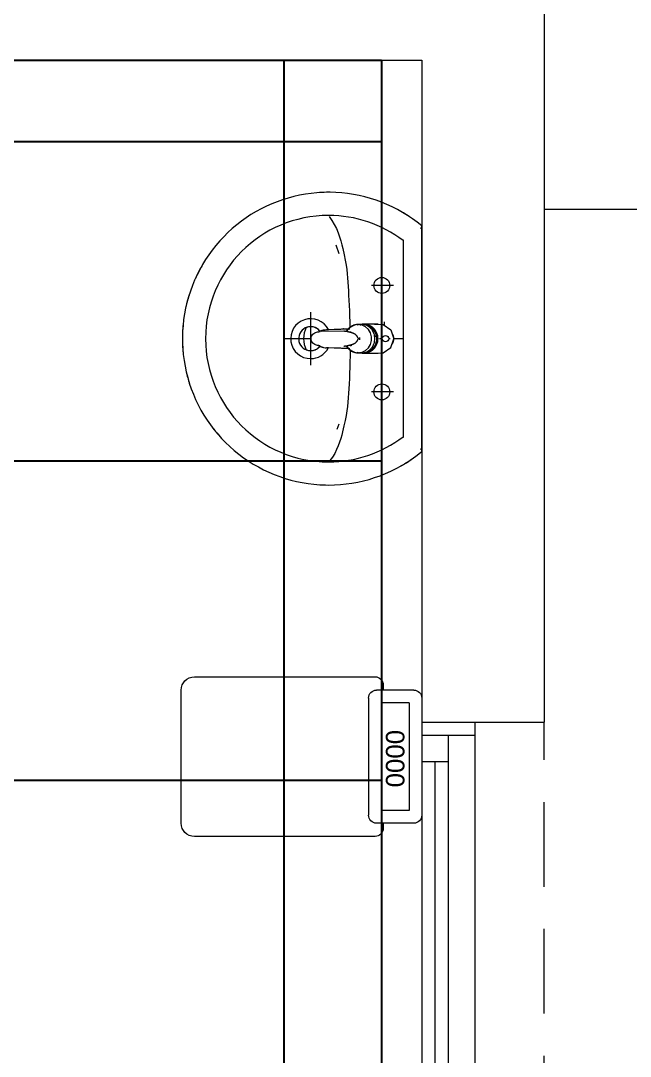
# Model space of a CAD drawing. Header units: inches. Extents: x -12418 to 57169, y -29325 to 19878.
# Drawn here: x 48064 to 49210, y -4719 to -2773 of the extents above; entities that cross this region are included whole.
import ezdxf

# ---------------------------------------------------------------- set-up
doc = ezdxf.new("R2010")
doc.units = ezdxf.units.IN
doc.header["$LTSCALE"] = 25
doc.header["$MEASUREMENT"] = 0
doc.linetypes.add('00-Ground Floor$0$HIDDEN', pattern=[9.525, 6.35, -3.175])
doc.layers.get('0').update_dxf_attribs({"color": 8})
for name, color, linetype, lineweight in [('00-Ground Floor$0$Aluminum', 251, 'Continuous', 5), ('00-Ground Floor$0$LOADING', 253, 'Continuous', 5), ('00-Ground Floor$0$P-SANR-FIXT', 6, 'Continuous', 18), ('00-Ground Floor$0$P-SANR-FIXT-1', 6, 'Continuous', 13), ('00-Ground Floor$0$Proj', 251, 'Continuous', 5), ('00-Ground Floor$0$Walls', 251, 'Continuous', 5)]:
    doc.layers.add(name, color=color, linetype=linetype, lineweight=lineweight)
doc.layers.add('00-Ground Floor$0$False Ceiling', color=251, linetype='Continuous')
doc.styles.add('00-Ground Floor$0$Standard', font='arial.ttf')

# ---------------------------------------------------------------- blocks, each defined once
blk = doc.blocks.new('00-Ground Floor$0$FP_138-161_A_00_GFL_-0_080_Einreichung_Grundrisse_100')
at = {"layer": '00-Ground Floor$0$P-SANR-FIXT'}
blk.add_line((-0.0044, -0.0019), (-0.0045, -0.0021), dxfattribs=at)
at = {"layer": '00-Ground Floor$0$P-SANR-FIXT', "flags": 128}
blk.add_lwpolyline([(-0.0057, -0.0037), (-0.0058, -0.0039), (-0.006, -0.004)], dxfattribs=at)
blk = doc.blocks.new('00-Ground Floor$0$FP_139-161_A_00_GFL_-0_080_Einreichung_Grundrisse_100')
at = {"layer": '00-Ground Floor$0$P-SANR-FIXT'}
blk.add_line((0.0045, -0.0022), (0.0044, -0.002), dxfattribs=at)
at = {"layer": '00-Ground Floor$0$P-SANR-FIXT', "flags": 128}
blk.add_lwpolyline([(0.006, -0.004), (0.0059, -0.0039), (0.0057, -0.0038)], dxfattribs=at)
blk = doc.blocks.new('00-Ground Floor$0$IS_Ceraplus_B8204_BIM_BG _1_ - B8204AA - CERAPLUS single lever basin mixer with pop-up waste-V137-161_A_00_GFL_-0_080_Einreichung_Grundrisse_100')
at = {"layer": '00-Ground Floor$0$P-SANR-FIXT-1'}
h = blk.add_hatch(dxfattribs=at)
h.set_pattern_fill('FP_26', color=256, style=0, pattern_type=2)
h.set_pattern_definition([(225, (0.009, 0), (0.010607, -0.010607), []), (315, (0.009, 0), (0.010607, 0.010607), [])])
h.paths.add_polyline_path([(0.0056, -0.002), (0.0058, -0.0024), (0.0058, -0.0021)])
h.paths.add_polyline_path([(0.007, -0.0039), (0.0088, -0.0045), (0.0084, -0.0043)])
at = {"layer": '00-Ground Floor$0$LOADING'}
for p, q in [((-0.028, 0), (-0.028, -0.0281)), ((0.028, -0.0281), (0.028, 0)), ((-0.0274, -0.0337), (-0.0271, -0.0392)), ((-0.0262, -0.0282), (-0.0263, -0.0287)), ((0.0263, -0.0287), (0.0262, -0.0282)), ((0.0262, -0.0293), (0.0263, -0.0287)), ((0.0271, -0.0392), (0.0274, -0.0337)), ((-0.0137, -0.0512), (-0.0129, -0.0517)), ((0.0124, -0.052), (0.0133, -0.0515)), ((0.0185, -0.0618), (0.019, -0.0539)), ((0.019, -0.0539), (0.0188, -0.0561)), ((0.014, -0.0647), (0.0133, -0.1077))]:
    blk.add_line(p, q, dxfattribs=at)
at = {"layer": '00-Ground Floor$0$LOADING', "flags": 128}
for points in [[(-0.0272, -0.0069), (-0.0266, 0.009), (-0.0165, 0.0236), (0, 0.0291)], [(0.0272, -0.0069), (0.0266, 0.009), (0.0165, 0.0236), (0, 0.0291)], [(-0.0176, -0.0568), (-0.0224, -0.0513), (-0.0254, -0.0448), (-0.0264, -0.0376), (-0.0253, -0.0305), (-0.0222, -0.024), (-0.0172, -0.0186), (-0.0109, -0.0147), (-0.0037, -0.0127), (0.0037, -0.0127), (0.0109, -0.0147), (0.0172, -0.0186), (0.0222, -0.024), (0.0253, -0.0305), (0.0264, -0.0376), (0.0254, -0.0448), (0.0224, -0.0513), (0.0176, -0.0568)], [(-0.0271, -0.0393), (-0.027, -0.0403), (-0.0269, -0.0414), (-0.0267, -0.0424), (-0.0265, -0.0434), (-0.0262, -0.0444), (-0.0259, -0.0454), (-0.0255, -0.0464), (-0.0252, -0.0474), (-0.0247, -0.0484), (-0.0243, -0.0493), (-0.0238, -0.0502), (-0.0232, -0.0511), (-0.0226, -0.052), (-0.022, -0.0529), (-0.0214, -0.0537), (-0.0207, -0.0545), (-0.0199, -0.0553), (-0.0192, -0.0561), (-0.0184, -0.0568), (-0.0176, -0.0575), (-0.0173, -0.0577)], [(-0.019, -0.0539), (-0.0185, -0.0615), (-0.0185, -0.0618)], [(-0.0162, -0.0579), (-0.0156, -0.058), (-0.0151, -0.0581), (-0.0146, -0.0583), (-0.0142, -0.0586), (-0.0139, -0.0588), (-0.0138, -0.0591)], [(0.0138, -0.0591), (0.0139, -0.0588), (0.0142, -0.0586), (0.0146, -0.0583), (0.0151, -0.0581), (0.0156, -0.058), (0.0162, -0.0579)], [(0.0171, -0.0578), (0.0174, -0.0575), (0.0176, -0.0568)], [(0.0173, -0.0577), (0.0181, -0.057), (0.0189, -0.0563), (0.0197, -0.0556), (0.0204, -0.0548), (0.0211, -0.054), (0.0218, -0.0532), (0.0224, -0.0523), (0.023, -0.0514), (0.0236, -0.0505), (0.0241, -0.0496), (0.0246, -0.0487), (0.025, -0.0477), (0.0254, -0.0467), (0.0258, -0.0458), (0.0261, -0.0448), (0.0264, -0.0437), (0.0266, -0.0427), (0.0268, -0.0417), (0.027, -0.0407), (0.0271, -0.0396), (0.0271, -0.0393)], [(-0.0181, -0.0728), (-0.0177, -0.083), (-0.0172, -0.0938)], [(-0.0138, -0.0591), (-0.0139, -0.0612), (-0.014, -0.0633)], [(0.014, -0.0633), (0.0139, -0.0612), (0.0138, -0.0591)], [(0.0172, -0.0938), (0.0177, -0.083), (0.0181, -0.0728)], [(0.0184, -0.0651), (0.0184, -0.0652), (0.0184, -0.0652), (0.0184, -0.0652), (0.0184, -0.0654), (0.0184, -0.0655)], [(-0.0129, -0.1142), (-0.0124, -0.1161), (-0.0118, -0.1179), (-0.0109, -0.1197), (-0.0098, -0.1214), (-0.0084, -0.123), (-0.0067, -0.1244), (-0.0047, -0.1255), (-0.0025, -0.1263), (0, -0.1266)], [(0, -0.1266), (0.0025, -0.1263), (0.0047, -0.1255), (0.0067, -0.1244), (0.0084, -0.123), (0.0098, -0.1214), (0.0109, -0.1197), (0.0118, -0.1179), (0.0124, -0.1161), (0.0129, -0.1142)]]:
    blk.add_lwpolyline(points, dxfattribs=at)
at = {"layer": '00-Ground Floor$0$LOADING'}
for centre, radius, start, end in [((0, 0.0135), 0.00603, 0, 180), ((0, 0.0135), 0.00603, 180, 0), ((-0.009, 0), 0.005, 300, 315), ((0.009, 0), 0.005, 225, 240)]:
    blk.add_arc(centre, radius, start, end, dxfattribs=at)
for centre, major_axis, start_param, end_param in [((0, -0.0281), (-0.028, 0), 4.712389, 6.47291), ((0, -0.0287), (0.0267, 0), 1.570796, 3.036556), ((0, -0.0287), (0.0263, 0), 2.625648, 2.791756), ((0, -0.0287), (-0.0263, 0), 4.712389, 5.759587), ((0, -0.0281), (0.028, 0), 6.093357, 7.853982), ((0, -0.0287), (0.0267, 0), 0.105099, 1.570796), ((0, -0.0287), (0.0262, 0), 0.523599, 1.570796), ((0, -0.0287), (0.0262, 0), 0.349919, 0.515945), ((0, -0.0321), (0.0275, 0), 3.141823, 3.202701), ((0, -0.0321), (0.0275, 0), 3.239313, 3.439417), ((0, -0.0281), (0.028, 0), 3.371221, 3.483334), ((0, -0.0287), (0.0267, 0), 6.059374, 6.108652), ((0, -0.0321), (0.0275, 0), 5.985527, 6.185455), ((0, -0.0281), (0.028, 0), 5.94107, 6.05344), ((0, -0.0321), (0.0275, 0), 6.222066, 6.282955), ((0, -0.0312), (0.0248, 0), 4.111947, 4.191073), ((0, -0.0281), (0.028, 0), 4.202431, 4.259552), ((0, -0.0287), (0.0263, 0), 4.169225, 4.2325), ((0, -0.0281), (0.028, 0), 5.172057, 5.222265)]:
    blk.add_ellipse(centre, major_axis=major_axis, ratio=0.961262, start_param=start_param, end_param=end_param, dxfattribs=at)
for points, knots in [([(-0.0215, -0.0162), (-0.0216, -0.0163), (-0.0219, -0.0167), (-0.0227, -0.0177), (-0.0238, -0.0192), (-0.0249, -0.0211), (-0.0258, -0.0231), (-0.0266, -0.0253), (-0.0273, -0.0282), (-0.0275, -0.0305), (-0.0275, -0.0321)], [0.7859035, 0.7859035, 0.7859035, 0.7859035, 0.7916667, 0.8055556, 0.8333333, 0.8611111, 0.8888889, 0.9166667, 0.9444444, 1, 1, 1, 1]), ([(0.021, -0.0157), (0.0208, -0.0154), (0.0203, -0.0149), (0.0192, -0.0139), (0.0177, -0.0127), (0.0161, -0.0117), (0.0148, -0.0109), (0.0138, -0.0104), (0.0127, -0.0099), (0.0113, -0.0093), (0.0087, -0.0084), (0.0048, -0.0075), (0, -0.0071), (-0.0048, -0.0075), (-0.0087, -0.0084), (-0.0113, -0.0093), (-0.0127, -0.0099), (-0.0138, -0.0104), (-0.0148, -0.0109), (-0.0161, -0.0117), (-0.0177, -0.0127), (-0.0191, -0.0139), (-0.0202, -0.0149), (-0.0208, -0.0154), (-0.021, -0.0157)], [0.2222222, 0.2222222, 0.2222222, 0.2222222, 0.2361111, 0.25, 0.2777778, 0.3055556, 0.3194444, 0.3333333, 0.3472222, 0.3611111, 0.3888889, 0.4444444, 0.5, 0.5555556, 0.6111111, 0.6388889, 0.6527778, 0.6666667, 0.6805556, 0.6944444, 0.7222222, 0.75, 0.7638889, 0.7777778, 0.7777778, 0.7777778, 0.7777778]), ([(0.0275, -0.0321), (0.0275, -0.0305), (0.0273, -0.0282), (0.0266, -0.0253), (0.0258, -0.0231), (0.0249, -0.0211), (0.0238, -0.0192), (0.0227, -0.0177), (0.0219, -0.0167), (0.0216, -0.0163), (0.0215, -0.0162)], [0, 0, 0, 0, 0.0555556, 0.0833333, 0.1111111, 0.1388889, 0.1666667, 0.1944444, 0.2083333, 0.2142181, 0.2142181, 0.2142181, 0.2142181]), ([(0, -0.0378), (-0.0005, -0.038), (-0.0012, -0.0384), (-0.0021, -0.0389), (-0.0028, -0.0393), (-0.0035, -0.0397), (-0.0042, -0.04), (-0.0049, -0.0405), (-0.0055, -0.0409), (-0.0061, -0.0414), (-0.0067, -0.0419), (-0.0072, -0.0424), (-0.0078, -0.0429), (-0.0083, -0.0435), (-0.0088, -0.0441), (-0.0092, -0.0446), (-0.0096, -0.0452), (-0.01, -0.0459), (-0.0103, -0.0466), (-0.0105, -0.0472), (-0.0107, -0.0477), (-0.0108, -0.0481), (-0.0109, -0.0484), (-0.0111, -0.0489), (-0.0114, -0.0497), (-0.0118, -0.0509), (-0.0122, -0.0521), (-0.0124, -0.053), (-0.0126, -0.0537), (-0.0128, -0.0544), (-0.0129, -0.0552), (-0.0131, -0.0559), (-0.0132, -0.0566), (-0.0134, -0.0572), (-0.0136, -0.0581), (-0.0137, -0.0587), (-0.0138, -0.0591)], [0, 0, 0, 0, 0.055556, 0.083333, 0.111111, 0.138889, 0.166667, 0.194444, 0.222222, 0.25, 0.277778, 0.305556, 0.333333, 0.361111, 0.388889, 0.416667, 0.444444, 0.472222, 0.5, 0.527778, 0.541667, 0.555556, 0.569444, 0.583333, 0.611111, 0.666667, 0.722222, 0.75, 0.777778, 0.805556, 0.833333, 0.861111, 0.888889, 0.916667, 0.944444, 1, 1, 1, 1]), ([(0, -0.0357), (-0.0006, -0.0357), (-0.0013, -0.0357), (-0.002, -0.0357), (-0.0022, -0.0357)], [0, 0, 0, 0, 0.1, 0.1298359, 0.1298359, 0.1298359, 0.1298359]), ([(0.0022, -0.0357), (0.002, -0.0357), (0.0013, -0.0357), (0.0006, -0.0357), (0, -0.0357)], [0.8701578, 0.8701578, 0.8701578, 0.8701578, 0.9, 1, 1, 1, 1]), ([(0.0138, -0.0591), (0.0137, -0.0587), (0.0136, -0.0581), (0.0134, -0.0572), (0.0132, -0.0566), (0.0131, -0.0559), (0.0129, -0.0552), (0.0128, -0.0544), (0.0126, -0.0537), (0.0124, -0.053), (0.0122, -0.0521), (0.0118, -0.0509), (0.0114, -0.0497), (0.0111, -0.0489), (0.0109, -0.0484), (0.0108, -0.0481), (0.0107, -0.0477), (0.0105, -0.0472), (0.0103, -0.0466), (0.01, -0.0459), (0.0096, -0.0452), (0.0092, -0.0446), (0.0088, -0.0441), (0.0083, -0.0435), (0.0078, -0.0429), (0.0072, -0.0424), (0.0067, -0.0419), (0.0061, -0.0414), (0.0055, -0.0409), (0.0049, -0.0405), (0.0042, -0.04), (0.0035, -0.0397), (0.0028, -0.0393), (0.0021, -0.0389), (0.0012, -0.0384), (0.0005, -0.038), (0, -0.0378)], [0, 0, 0, 0, 0.055556, 0.083333, 0.111111, 0.138889, 0.166667, 0.194444, 0.222222, 0.25, 0.277778, 0.333333, 0.388889, 0.416667, 0.430556, 0.444444, 0.458333, 0.472222, 0.5, 0.527778, 0.555556, 0.583333, 0.611111, 0.638889, 0.666667, 0.694444, 0.722222, 0.75, 0.777778, 0.805556, 0.833333, 0.861111, 0.888889, 0.916667, 0.944444, 1, 1, 1, 1]), ([(-0.0188, -0.0538), (-0.0188, -0.0547), (-0.0186, -0.0582), (-0.0185, -0.0619), (-0.0184, -0.0646)], [0.6724021, 0.6724021, 0.6724021, 0.6724021, 0.75, 1, 1, 1, 1]), ([(-0.0162, -0.0579), (-0.0162, -0.0578), (-0.0163, -0.0578), (-0.0165, -0.0577), (-0.0166, -0.0575), (-0.0167, -0.0574), (-0.0169, -0.0573), (-0.017, -0.0572), (-0.0172, -0.0571), (-0.0173, -0.057), (-0.0175, -0.0569), (-0.0176, -0.0568)], [0, 0, 0, 0, 0.1, 0.2, 0.3, 0.4, 0.5, 0.6, 0.7, 0.8, 1, 1, 1, 1]), ([(-0.0148, -0.0587), (-0.015, -0.0586), (-0.0159, -0.0583), (-0.0167, -0.058), (-0.0172, -0.0578)], [0.8, 0.8, 0.8, 0.8, 0.85, 1, 1, 1, 1]), ([(0.0141, -0.0613), (0.0141, -0.0611), (0.0143, -0.0608), (0.0145, -0.0604), (0.0148, -0.06), (0.0151, -0.0596), (0.0153, -0.0594), (0.0155, -0.0592), (0.0156, -0.059), (0.0158, -0.0588), (0.016, -0.0587), (0.0163, -0.0585), (0.0165, -0.0583), (0.0166, -0.0582)], [0.3333333, 0.3333333, 0.3333333, 0.3333333, 0.4166667, 0.5, 0.5833333, 0.6666667, 0.7083333, 0.75, 0.7916667, 0.8333333, 0.875, 0.9166667, 1, 1, 1, 1]), ([(0.0176, -0.0568), (0.0175, -0.0569), (0.0173, -0.057), (0.0172, -0.0571), (0.017, -0.0572), (0.0169, -0.0573), (0.0167, -0.0574), (0.0166, -0.0575), (0.0165, -0.0577), (0.0163, -0.0578), (0.0162, -0.0578), (0.0162, -0.0579)], [0, 0, 0, 0, 0.2, 0.3, 0.4, 0.5, 0.6, 0.7, 0.8, 0.9, 1, 1, 1, 1]), ([(0.0184, -0.0646), (0.0185, -0.0619), (0.0186, -0.0582), (0.0188, -0.0547), (0.0188, -0.0538)], [0, 0, 0, 0, 0.25, 0.3275586, 0.3275586, 0.3275586, 0.3275586]), ([(-0.0131, -0.1116), (-0.0132, -0.1115), (-0.0135, -0.1109), (-0.0141, -0.1099), (-0.0147, -0.1086), (-0.0153, -0.1072), (-0.0159, -0.1053), (-0.0167, -0.1021), (-0.0171, -0.0992), (-0.0171, -0.0973)], [0.4856715, 0.4856715, 0.4856715, 0.4856715, 0.5, 0.55, 0.6, 0.65, 0.7, 0.8, 1, 1, 1, 1]), ([(0.0131, -0.1116), (0.0133, -0.1113), (0.0137, -0.1106), (0.0142, -0.1096), (0.0147, -0.1084), (0.0153, -0.1072), (0.0159, -0.1053), (0.0167, -0.1021), (0.0171, -0.0992), (0.0171, -0.0973)], [-0.5143371, -0.5143371, -0.5143371, -0.5143371, -0.475, -0.4375, -0.4, -0.35, -0.3, -0.2, 0, 0, 0, 0]), ([(-0.0132, -0.1091), (-0.0132, -0.1096), (-0.0132, -0.1103), (-0.0132, -0.1111), (-0.0132, -0.1115), (-0.0132, -0.1118), (-0.0131, -0.1122), (-0.0131, -0.1125), (-0.0131, -0.1128), (-0.0131, -0.1131), (-0.013, -0.1134), (-0.013, -0.1138), (-0.0129, -0.1141), (-0.0129, -0.1142)], [0.2, 0.2, 0.2, 0.2, 0.4, 0.5, 0.55, 0.6, 0.65, 0.7, 0.75, 0.8, 0.85, 0.9, 1, 1, 1, 1]), ([(0.0129, -0.1142), (0.0129, -0.1141), (0.013, -0.1138), (0.013, -0.1134), (0.0131, -0.1131), (0.0131, -0.1128), (0.0131, -0.1125), (0.0131, -0.1122), (0.0132, -0.1118), (0.0132, -0.1115), (0.0132, -0.1111), (0.0132, -0.1103), (0.0132, -0.1096), (0.0132, -0.1091)], [0, 0, 0, 0, 0.1, 0.15, 0.2, 0.25, 0.3, 0.35, 0.4, 0.45, 0.5, 0.6, 0.8, 0.8, 0.8, 0.8])]:
    blk.add_open_spline(points, degree=3, knots=knots, dxfattribs=at)
for points in [[(-0.0172, -0.0578), (-0.0171, -0.0578), (-0.0169, -0.058), (-0.0167, -0.0581), (-0.0166, -0.0582)], [(-0.0162, -0.0579), (-0.0162, -0.0579), (-0.0164, -0.0581), (-0.0165, -0.0582), (-0.0166, -0.0583), (-0.0166, -0.0582), (-0.0166, -0.0582)], [(-0.0166, -0.0582), (-0.0163, -0.0585), (-0.0156, -0.059), (-0.0148, -0.0599), (-0.0142, -0.0609), (-0.0139, -0.0617), (-0.0138, -0.0621)], [(0.0172, -0.0578), (0.0168, -0.0579), (0.0158, -0.0583), (0.0147, -0.0587), (0.0141, -0.059)], [(0.0166, -0.0582), (0.0166, -0.0582), (0.0166, -0.0583), (0.0165, -0.0582), (0.0164, -0.0581), (0.0162, -0.0579), (0.0162, -0.0579)], [(0.0166, -0.0582), (0.0167, -0.0582), (0.0168, -0.0581), (0.0169, -0.058), (0.0169, -0.058)], [(0.0169, -0.058), (0.017, -0.0579), (0.0171, -0.0579), (0.0171, -0.0578)], [(-0.0184, -0.0646), (-0.0183, -0.0659), (-0.0182, -0.0684), (-0.0181, -0.0709), (-0.0181, -0.0721)], [(-0.014, -0.0633), (-0.014, -0.0633), (-0.014, -0.0633), (-0.014, -0.0633)], [(-0.014, -0.0646), (-0.014, -0.0644), (-0.014, -0.064), (-0.014, -0.0635), (-0.014, -0.0633)], [(0.014, -0.0633), (0.014, -0.0633), (0.014, -0.0633), (0.014, -0.0633)], [(0.014, -0.0633), (0.014, -0.0635), (0.014, -0.064), (0.014, -0.0644), (0.014, -0.0647)], [(0.0181, -0.0721), (0.0181, -0.0709), (0.0182, -0.0684), (0.0183, -0.0659), (0.0184, -0.0646)], [(-0.0172, -0.0938), (-0.0172, -0.0944), (-0.0172, -0.0956), (-0.0171, -0.0967), (-0.0171, -0.0973)], [(0.0171, -0.0973), (0.0171, -0.0967), (0.0172, -0.0956), (0.0172, -0.0944), (0.0172, -0.0938)]]:
    blk.add_open_spline(points, degree=3, dxfattribs=at)
for name in ['00-Ground Floor$0$FP_138-161_A_00_GFL_-0_080_Einreichung_Grundrisse_100', '00-Ground Floor$0$FP_139-161_A_00_GFL_-0_080_Einreichung_Grundrisse_100']:
    blk.add_blockref(name, (0, 0), dxfattribs=at)
blk = doc.blocks.new('00-Ground Floor$0$_100_WB_KER_REN_55x45x18 - _100_WB_KER_REN_55x45x18-V63-161_A_00_GFL_-0_080_Einreichung_Grundrisse_100')
at = {"layer": '00-Ground Floor$0$LOADING'}
for p, q in [((-0.2075, 0.225), (-0.2075, 0.2227)), ((0.2074, 0.225), (-0.2074, 0.225)), ((0.2075, 0.2227), (0.2075, 0.225)), ((-0.1855, 0.1899), (0.1855, 0.1899)), ((0, 0.1899), (0, 0.1724)), ((-0.1, 0.172), (-0.1, 0.1303)), ((0, 0.1656), (0, 0.1628)), ((0.1, 0.172), (0.1, 0.1303)), ((-0.0744, 0.15), (-0.1234, 0.15)), ((-0.0259, 0.155), (-0.0315, 0.155)), ((0, 0.1509), (0, 0.1454)), ((0, 0.1422), (0, 0.1399)), ((0.026, 0.155), (0.0248, 0.155)), ((0.0744, 0.15), (0.1234, 0.15)), ((-0.1763, 0.0637), (-0.1598, 0.0692)), ((0.1605, 0.0691), (0.1707, 0.0656)), ((-0.05, 0.0161), (0.05, 0.0161)), ((0, 0.0168), (0, -0.0348))]:
    blk.add_line(p, q, dxfattribs=at)
at = {"layer": '00-Ground Floor$0$LOADING', "flags": 128}
for points in [[(-0.2121, 0.225), (-0.219, 0.2164), (-0.2254, 0.2075), (-0.2316, 0.1983), (-0.2373, 0.189), (-0.2427, 0.1794), (-0.2476, 0.1696), (-0.2522, 0.1596), (-0.2564, 0.1494), (-0.2602, 0.1391), (-0.2635, 0.1286), (-0.2665, 0.118), (-0.269, 0.1073), (-0.271, 0.0965), (-0.2727, 0.0856), (-0.2739, 0.0747), (-0.2747, 0.0637), (-0.275, 0.0527), (-0.275, 0.05)], [(0.275, 0.05), (0.2748, 0.061), (0.2741, 0.072), (0.273, 0.0829), (0.2715, 0.0938), (0.2695, 0.1046), (0.2671, 0.1154), (0.2643, 0.126), (0.261, 0.1365), (0.2574, 0.1469), (0.2533, 0.1571), (0.2488, 0.1671), (0.2439, 0.177), (0.2387, 0.1866), (0.233, 0.1961), (0.227, 0.2053), (0.2206, 0.2142), (0.2138, 0.2229), (0.2121, 0.225)], [(-0.275, 0.05), (-0.2748, 0.039), (-0.2741, 0.028), (-0.273, 0.0171), (-0.2715, 0.0062), (-0.2695, -0.0046), (-0.2671, -0.0154), (-0.2643, -0.026), (-0.261, -0.0365), (-0.2574, -0.0469), (-0.2533, -0.0571), (-0.2488, -0.0671), (-0.2439, -0.077), (-0.2387, -0.0866), (-0.233, -0.0961), (-0.227, -0.1053), (-0.2206, -0.1142), (-0.2138, -0.1229), (-0.2067, -0.1313), (-0.1993, -0.1395), (-0.1916, -0.1473), (-0.1836, -0.1548), (-0.1752, -0.162), (-0.1666, -0.1688), (-0.1577, -0.1753), (-0.1486, -0.1814), (-0.1392, -0.1872), (-0.1296, -0.1925), (-0.1198, -0.1975), (-0.1098, -0.2021), (-0.0996, -0.2063), (-0.0893, -0.2101), (-0.0788, -0.2135), (-0.0682, -0.2164), (-0.0575, -0.2189), (-0.0467, -0.221), (-0.0359, -0.2227), (-0.0249, -0.2239), (-0.014, -0.2246), (-0.003, -0.225), (0.008, -0.2249), (0.019, -0.2243), (0.03, -0.2234), (0.0409, -0.2219), (0.0517, -0.2201), (0.0625, -0.2178), (0.0731, -0.2151), (0.0837, -0.212), (0.0941, -0.2084), (0.1043, -0.2044), (0.1144, -0.2001), (0.1243, -0.1953), (0.1341, -0.1901), (0.1436, -0.1846), (0.1528, -0.1786), (0.1618, -0.1723), (0.1706, -0.1657), (0.1791, -0.1587), (0.1873, -0.1514), (0.1952, -0.1437), (0.2028, -0.1358), (0.21, -0.1275), (0.217, -0.119), (0.2236, -0.1101), (0.2298, -0.1011), (0.2356, -0.0918), (0.2411, -0.0822), (0.2462, -0.0725), (0.2509, -0.0625), (0.2552, -0.0524), (0.2591, -0.0421), (0.2626, -0.0317), (0.2656, -0.0211), (0.2683, -0.0104), (0.2705, 0.0003), (0.2722, 0.0112), (0.2736, 0.0221), (0.2745, 0.0331), (0.2749, 0.0441), (0.275, 0.05)]]:
    blk.add_lwpolyline(points, dxfattribs=at)
at = {"layer": '00-Ground Floor$0$LOADING'}
for centre in [(-0.1, 0.15), (0.1, 0.15)]:
    blk.add_circle(centre, 0.015, dxfattribs=at)
for centre, radius, start, end in [((0, 0.05), 0.275, 140.4788, 141.2381), ((0, 0.05), 0.275, 38.7619, 39.5212), ((0, 0.05), 0.275, 145.9324, 150.3591), ((0, 0.05), 0.275, 29.6409, 34.0676), ((0, 0.05), 0.2315, 142.8209, 180), ((0, 0.05), 0.2315, 0, 37.1791), ((0, 0.155), 0.0175, 54.0899, 125.9101), ((0, 0.155), 0.0175, 68.869, 83.8798), ((0, 0.155), 0.0175, 251.9463, 258.2346), ((0, 0.05), 0.275, 180, 183.6225), ((0, 0.05), 0.2315, 180, 0), ((0, 0.0161), 0.0375, 117.1305, 0), ((0, 0.0161), 0.0375, 0, 61.4146), ((0, 0.0161), 0.0225, 129.5025, 0), ((0, 0.0161), 0.0225, 156.725, 162.0134), ((0, 0.0161), 0.0225, 138.0808, 143.3939), ((0, 0.0161), 0.0225, 0, 51.4286), ((0, 0.0161), 0.0225, 36.616, 41.9265), ((0, 0.0161), 0.0225, 17.9887, 23.276), ((0, 0.0161), 0.0225, 180, 193.3417), ((0, 0.0161), 0.0225, 197.0466, 201.508), ((0, 0.05), 0.047, 243.4433, 296.5567), ((0, 0.0161), 0.0225, 338.492, 342.9534), ((0, 0.0161), 0.0225, 346.6583, 0), ((0, 0.05), 0.275, 307.6689, 312), ((0, 0.05), 0.275, 240, 245.6589), ((0, 0.05), 0.275, 252, 257.5535), ((0, 0.05), 0.275, 282.9241, 288), ((0, 0.05), 0.275, 264, 276)]:
    blk.add_arc(centre, radius, start, end, dxfattribs=at)
for points, knots in [([(-0.2074, 0.225), (-0.2078, 0.225), (-0.2086, 0.225), (-0.2095, 0.225), (-0.2102, 0.225), (-0.2106, 0.225), (-0.2109, 0.225), (-0.2111, 0.225), (-0.2114, 0.225), (-0.2116, 0.225), (-0.2118, 0.225), (-0.2119, 0.225), (-0.2119, 0.225)], [-1, -1, -1, -1, -0.8333333, -0.6666667, -0.5833333, -0.5, -0.4583333, -0.4166667, -0.3333333, -0.2916667, -0.25, -0.1666667, -0.1666667, -0.1666667, -0.1666667]), ([(0.2119, 0.225), (0.2119, 0.225), (0.2118, 0.225), (0.2116, 0.225), (0.2114, 0.225), (0.2111, 0.225), (0.2109, 0.225), (0.2106, 0.225), (0.2102, 0.225), (0.2095, 0.225), (0.2086, 0.225), (0.2078, 0.225), (0.2074, 0.225)], [-0.8333333, -0.8333333, -0.8333333, -0.8333333, -0.75, -0.7083333, -0.6666667, -0.5833333, -0.5416667, -0.5, -0.4166667, -0.3333333, -0.1666667, 0, 0, 0, 0]), ([(-0.0037, 0.1721), (-0.0046, 0.1719), (-0.0064, 0.1714), (-0.0081, 0.1705), (-0.009, 0.17)], [0.5653198, 0.5653198, 0.5653198, 0.5653198, 0.6111111, 0.6666667, 0.6666667, 0.6666667, 0.6666667]), ([(0.009, 0.17), (0.0086, 0.1703), (0.0077, 0.1708), (0.0059, 0.1715), (0.0046, 0.1719), (0.0037, 0.1721)], [0.3333333, 0.3333333, 0.3333333, 0.3333333, 0.3611111, 0.3888889, 0.4346482, 0.4346482, 0.4346482, 0.4346482]), ([(-0.2294, 0.0509), (-0.2103, 0.066), (-0.1431, 0.0839), (-0.1084, 0.0863), (-0.0496, 0.0893), (-0.0206, 0.0899)], [0.0392191, 0.0392191, 0.0392191, 0.0392191, 0.1715289, 0.4228457, 0.6475389, 0.6475389, 0.6475389, 0.6475389]), ([(0.0209, 0.0903), (0.0512, 0.0901), (0.1113, 0.0879), (0.1514, 0.0828), (0.2115, 0.0665), (0.2292, 0.052)], [0.7533082, 0.7533082, 0.7533082, 0.7533082, 0.9865548, 1.235629, 1.3638988, 1.3638988, 1.3638988, 1.3638988]), ([(-0.0141, 0.0337), (-0.0162, 0.0319), (-0.0207, 0.0267), (-0.0225, 0.02), (-0.0225, 0.0161)], [0.7144203, 0.7144203, 0.7144203, 0.7144203, 0.8333333, 1, 1, 1, 1]), ([(0.0225, 0.0161), (0.0225, 0.0187), (0.0216, 0.0239), (0.0182, 0.0298), (0.0152, 0.0327), (0.0141, 0.0337)], [0, 0, 0, 0, 0.1111111, 0.2222222, 0.285568, 0.285568, 0.285568, 0.285568])]:
    blk.add_open_spline(points, degree=3, knots=knots, dxfattribs=at)
for points in [[(-0.2075, 0.2227), (-0.2075, 0.2231), (-0.2075, 0.2235), (-0.2075, 0.2239)], [(0.2075, 0.2239), (0.2075, 0.2235), (0.2075, 0.2231), (0.2075, 0.2227)], [(-0.1852, 0.1899), (-0.1853, 0.1899), (-0.1854, 0.1899), (-0.1855, 0.1899)], [(0.1855, 0.1899), (0.1854, 0.1899), (0.1853, 0.1899), (0.1852, 0.1899)], [(-0.0009, 0.1725), (-0.0013, 0.1725), (-0.0018, 0.1724), (-0.0022, 0.1724)], [(0.0022, 0.1724), (0.0018, 0.1724), (0.0013, 0.1725), (0.0009, 0.1725)], [(-0.0225, 0.0161), (-0.0225, 0.0147), (-0.0222, 0.012), (-0.0215, 0.0093), (-0.021, 0.008)], [(0.021, 0.008), (0.0215, 0.0093), (0.0222, 0.012), (0.0225, 0.0147), (0.0225, 0.0161)]]:
    blk.add_open_spline(points, degree=3, dxfattribs=at)
at = {"layer": '00-Ground Floor$0$LOADING', "xscale": -1, "rotation": 5.088887490341627e-12}
blk.add_blockref('00-Ground Floor$0$IS_Ceraplus_B8204_BIM_BG _1_ - B8204AA - CERAPLUS single lever basin mixer with pop-up waste-V137-161_A_00_GFL_-0_080_Einreichung_Grundrisse_100', (0, 0.1434), dxfattribs=at)
blk = doc.blocks.new('00-Ground Floor$0$HF13461A-P')
at = {"layer": '00-Ground Floor$0$LOADING'}
for p, q in [((0.2579, 0.4503), (0.0379, 0.4503)), ((0.0229, 0.4353), (0.0229, 0.3653)), ((0.2729, 0.4353), (0.2729, 0.3653)), ((0.2493, 0.4266), (0.0466, 0.4266)), ((0.0466, 0.4266), (0.0466, 0.3739)), ((0.2493, 0.4266), (0.2493, 0.3739)), ((0.0229, 0.3778), (0.0129, 0.3778)), ((0.2493, 0.3739), (0.0466, 0.3739)), ((0.2829, 0.3778), (0.2729, 0.3778)), ((-0.0021, 0.3628), (-0.0021, 0.0228)), ((0.2579, 0.3503), (0.0379, 0.3503)), ((0.2979, 0.0228), (0.2979, 0.3628)), ((0.0229, -0.0022), (0.2729, -0.0022))]:
    blk.add_line(p, q, dxfattribs=at)
for centre, radius, start, end in [((0.0379, 0.4353), 0.015, 90, 180), ((0.2579, 0.4353), 0.015, 0, 90), ((0.0129, 0.3628), 0.015, 90, 180), ((0.2829, 0.3628), 0.015, 0, 90), ((0.0379, 0.3653), 0.015, 180, 270), ((0.2579, 0.3653), 0.015, 270, 0), ((0.0229, 0.0228), 0.025, 180, 270), ((0.2729, 0.0228), 0.025, 270, 0)]:
    blk.add_arc(centre, radius, start, end, dxfattribs=at)
at = {"layer": '00-Ground Floor$0$LOADING', "style": '00-Ground Floor$0$Standard'}
blk.add_text('0000', height=0.03477, dxfattribs=at).set_placement((0.0901, 0.3829))
blk = doc.blocks.new('00-Ground Floor$0$A$Ce9e1c4c3')
at = {"layer": '00-Ground Floor$0$False Ceiling', "color": 254}
for p, q in [((-54641.5, -2847.4, 0), (-51257.6, -2847.4, 0)), ((-51257.6, -2847.4, 0), (-51257.6, -6847.4, 0))]:
    blk.add_line(p, q, dxfattribs=at)
at = {"layer": '00-Ground Floor$0$False Ceiling', "color": 254, "linetype": 'Continuous'}
for p, q in [((-51440.6, -6847.4), (-51440.6, -2847.4)), ((-54641.5, -3000), (-51257.6, -3000)), ((-54641.5, -3600), (-51257.6, -3600)), ((-54641.5, -4200), (-51257.6, -4200))]:
    blk.add_line(p, q, dxfattribs=at)
blk = doc.blocks.new('00-Ground Floor')
at = {"layer": '00-Ground Floor$0$Aluminum'}
for p, q in [((48817.9, -4090.8, 0), (48817.9, -5590.8, 0)), ((48917.9, -4090.8, 0), (48917.9, -5590.8, 0)), ((48917.9, -4115.8, 0), (48817.9, -4115.8, 0)), ((48867.9, -4115.8, 0), (48867.9, -5565.8, 0)), ((48867.9, -4165.8, 0), (48817.9, -4165.8, 0)), ((48842.9, -5515.8, 0), (48842.9, -4165.8, 0))]:
    blk.add_line(p, q, dxfattribs=at)
at = {"layer": '00-Ground Floor$0$Proj', "linetype": '00-Ground Floor$0$HIDDEN'}
blk.add_line((49047.9, -5590.8, 0), (49047.9, -4090.8, 0), dxfattribs=at)
at = {"layer": '00-Ground Floor$0$Proj', "elevation": 0}
blk.add_lwpolyline([(49047.9, -3127.4), (52147.9, -3127.4), (52147.9, -947.4)], dxfattribs=at)
at = {"layer": '00-Ground Floor$0$Walls'}
for p, q in [((49047.9, -2747.4, 0), (49047.9, -4090.8, 0)), ((45282.9, -2847.4, 0), (48817.9, -2847.4, 0)), ((48817.9, -2847.4, 0), (48817.9, -4090.8, 0)), ((48817.9, -4090.8, 0), (49047.9, -4090.8, 0))]:
    blk.add_line(p, q, dxfattribs=at)
at = {"layer": '00-Ground Floor$0$False Ceiling', "color": 254}
blk.add_blockref('00-Ground Floor$0$A$Ce9e1c4c3', (100000, 0), dxfattribs=at)
at = {"layer": '00-Ground Floor$0$LOADING', "xscale": 1000, "yscale": 1000, "zscale": 1000, "rotation": 270}
blk.add_blockref('00-Ground Floor$0$_100_WB_KER_REN_55x45x18 - _100_WB_KER_REN_55x45x18-V63-161_A_00_GFL_-0_080_Einreichung_Grundrisse_100', (48592.9, -3370.5, 0), dxfattribs=at)
at = {"layer": '00-Ground Floor$0$LOADING', "lineweight": 0, "xscale": -1000, "yscale": 1000, "zscale": 1000, "rotation": 270}
blk.add_blockref('00-Ground Floor$0$HF13461A-P', (48367.6, -4303.7, 0), dxfattribs=at)

msp = doc.modelspace()

# ---------------------------------------------------------------- block references
msp.add_blockref('00-Ground Floor', (0, 0))

doc.saveas('drawing.dxf')
